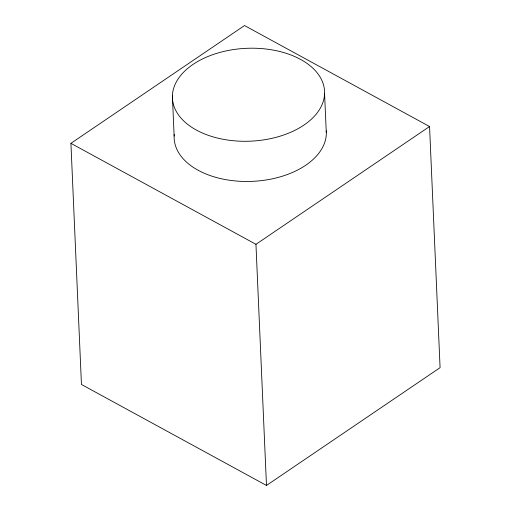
<?xml version="1.0" encoding="UTF-8"?>
<svg xmlns="http://www.w3.org/2000/svg" width="511" height="511" viewBox="0 0 511 511"><rect width="100%" height="100%" fill="white"/><g stroke="black" fill="none" stroke-linecap="round" stroke-linejoin="round"><path stroke-width="0.77" d="M70.92 143.336L244.52 25.55L429.553 126.53L440.08 367.665L266.48 485.45L81.447 384.47L70.92 143.336L255.954 244.315L266.48 485.45M255.954 244.315L429.553 126.53M324.581 93.647A76.158 46.469 -2.5 0 1 209.031 135.587A76.158 46.469 -2.5 0 1 211.835 54.996A76.158 46.469 -2.5 0 1 324.581 93.647L326.331 133.837A76.158 46.469 -2.5 0 1 247.381 181.475A76.158 46.469 -2.5 0 1 174.232 134.514M172.386 95.838L174.136 136.028M326.28 130.81A76.158 46.469 -2.5 0 1 326.344 132.33"/></g></svg>
